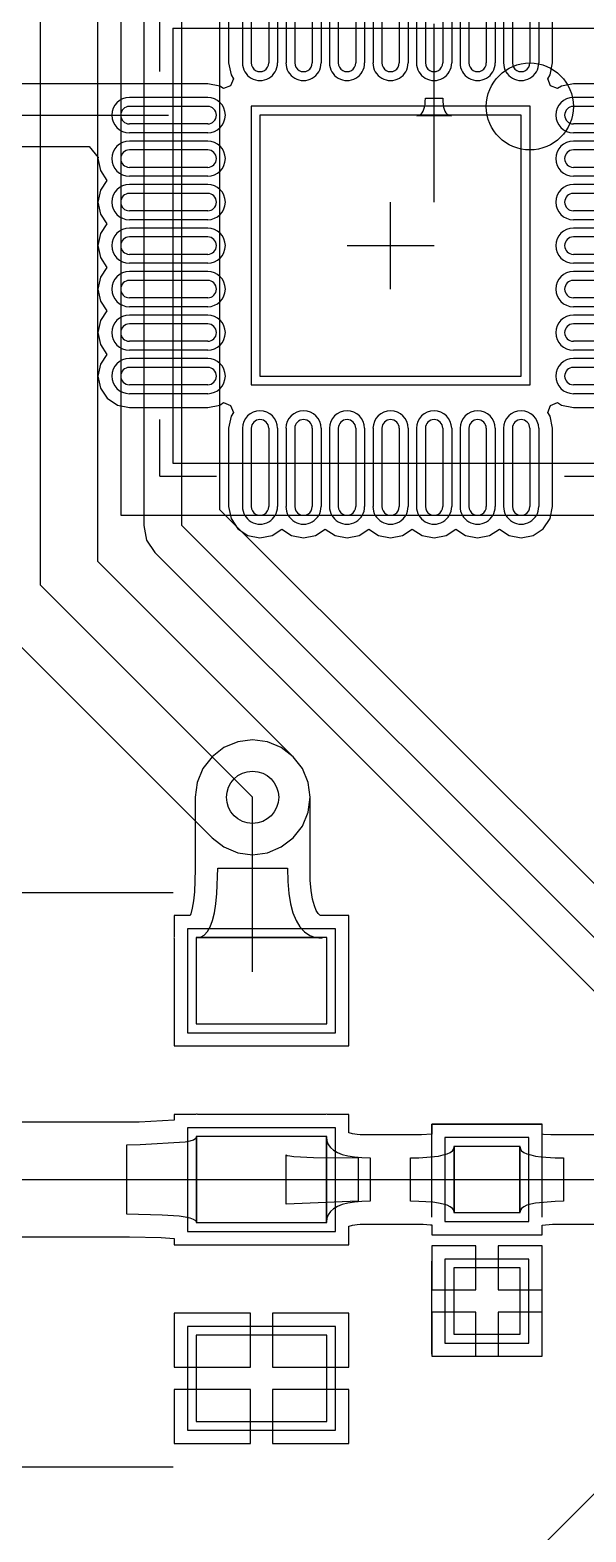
# Model space of a CAD drawing. Header units: millimetres. Extents: x 79 to 123, y 34 to 143.
# Drawn here: x 91.07 to 97.45, y 88.38 to 105.65 of the extents above; entities that cross this region are included whole.
import ezdxf

# ---------------------------------------------------------------- set-up
doc = ezdxf.new("R2010")
doc.units = ezdxf.units.MM
for name, color, linetype in [('BottomLayer', 5, 'Continuous'), ('Mechanical13', 56, 'Continuous'), ('Mechanical15', 56, 'Continuous'), ('MultiLayer', 9, 'Continuous'), ('TopLayer', 1, 'Continuous'), ('TopOverlay', 2, 'Continuous'), ('TopPaste', 8, 'Continuous'), ('TopSolder', 216, 'Continuous')]:
    doc.layers.add(name, color=color, linetype=linetype)

# ---------------------------------------------------------------- blocks, each defined once
blk = doc.blocks.new('C0603_13')
at = {"layer": 'TopLayer'}
for p, q in [((-0.356, 0.559), (-0.356, -0.203)), ((0.406, 0.559), (-0.356, 0.559)), ((0.406, -0.203), (0.406, 0.559)), ((1.041, 0.559), (1.041, -0.203)), ((1.803, 0.559), (1.041, 0.559)), ((1.803, -0.203), (1.803, 0.559)), ((-0.356, -0.203), (0.406, -0.203)), ((1.041, -0.203), (1.803, -0.203))]:
    blk.add_line(p, q, dxfattribs=at)
at = {"layer": 'TopOverlay'}
for p, q in [((0.457, 0.813), (-0.61, 0.813)), ((-0.61, -0.457), (-0.61, 0.813)), ((2.032, 0.813), (0.965, 0.813)), ((2.057, -0.457), (2.057, 0.813)), ((0.457, -0.457), (-0.61, -0.457)), ((2.032, -0.457), (0.965, -0.457))]:
    blk.add_line(p, q, dxfattribs=at)
at = {"layer": 'TopPaste'}
for p, q in [((-0.356, 0.559), (-0.356, -0.203)), ((0.406, 0.559), (-0.356, 0.559)), ((0.406, -0.203), (0.406, 0.559)), ((1.041, 0.559), (1.041, -0.203)), ((1.803, 0.559), (1.041, 0.559)), ((1.803, -0.203), (1.803, 0.559)), ((-0.356, -0.203), (0.406, -0.203)), ((1.041, -0.203), (1.803, -0.203))]:
    blk.add_line(p, q, dxfattribs=at)
at = {"layer": 'TopSolder'}
for p, q in [((-0.457, 0.66), (-0.457, -0.305)), ((0.508, 0.66), (-0.457, 0.66)), ((0.508, -0.305), (0.508, 0.66)), ((0.94, 0.66), (0.94, -0.305)), ((1.905, 0.66), (0.94, 0.66)), ((1.905, -0.305), (1.905, 0.66)), ((-0.457, -0.305), (0.508, -0.305)), ((0.94, -0.305), (1.905, -0.305))]:
    blk.add_line(p, q, dxfattribs=at)
blk = doc.blocks.new('AMS1117_58')
at = {"layer": 'TopLayer'}
for p, q in [((-1.615, 3.468), (-1.615, 1.969)), ((1.665, 3.468), (-1.615, 3.468)), ((1.665, 1.969), (1.665, 3.468)), ((-1.615, 1.969), (1.665, 1.969)), ((-2.756, -2.832), (-2.756, -4.331)), ((-1.765, -2.832), (-2.756, -2.832)), ((-1.765, -4.331), (-1.765, -2.832)), ((-0.47, -2.831), (-0.47, -4.331)), ((0.52, -2.831), (-0.47, -2.831)), ((0.52, -4.331), (0.52, -2.831)), ((1.816, -2.832), (1.816, -4.331)), ((2.807, -2.832), (1.816, -2.832)), ((2.807, -4.331), (2.807, -2.832)), ((-2.756, -4.331), (-1.765, -4.331)), ((-0.47, -4.331), (0.52, -4.331)), ((1.816, -4.331), (2.807, -4.331))]:
    blk.add_line(p, q, dxfattribs=at)
at = {"layer": 'TopOverlay'}
for p, q in [((-3.277, 1.499), (-3.277, -2.565)), ((-2.261, 1.499), (-3.277, 1.499)), ((2.311, 1.499), (3.327, 1.499)), ((3.327, 1.499), (3.327, -2.565))]:
    blk.add_line(p, q, dxfattribs=at)
at = {"layer": 'TopPaste'}
for p, q in [((-1.615, 3.468), (-1.615, 1.969)), ((1.665, 3.468), (-1.615, 3.468)), ((1.665, 1.969), (1.665, 3.468)), ((-1.615, 1.969), (1.665, 1.969)), ((-2.756, -2.832), (-2.756, -4.331)), ((-1.765, -2.832), (-2.756, -2.832)), ((-1.765, -4.331), (-1.765, -2.832)), ((-0.47, -2.831), (-0.47, -4.331)), ((0.52, -2.831), (-0.47, -2.831)), ((0.52, -4.331), (0.52, -2.831)), ((1.816, -2.832), (1.816, -4.331)), ((2.807, -2.832), (1.816, -2.832)), ((2.807, -4.331), (2.807, -2.832)), ((-2.756, -4.331), (-1.765, -4.331)), ((-0.47, -4.331), (0.52, -4.331)), ((1.816, -4.331), (2.807, -4.331))]:
    blk.add_line(p, q, dxfattribs=at)
at = {"layer": 'TopSolder'}
for p, q in [((-1.716, 3.57), (-1.716, 1.868)), ((1.767, 3.57), (-1.716, 3.57)), ((1.767, 1.868), (1.767, 3.57)), ((-1.716, 1.868), (1.767, 1.868)), ((-2.857, -2.731), (-2.857, -4.432)), ((-1.664, -2.731), (-2.857, -2.731)), ((-1.664, -4.432), (-1.664, -2.731)), ((-0.571, -2.73), (-0.571, -4.433)), ((0.622, -2.73), (-0.571, -2.73)), ((0.622, -4.433), (0.622, -2.73)), ((1.714, -2.731), (1.714, -4.432)), ((2.908, -2.731), (1.714, -2.731)), ((2.908, -4.432), (2.908, -2.731)), ((-2.857, -4.432), (-1.664, -4.432)), ((-0.571, -4.433), (0.622, -4.433)), ((1.714, -4.432), (2.908, -4.432))]:
    blk.add_line(p, q, dxfattribs=at)
blk = doc.blocks.new('__2102_59')
at = {"layer": 'Mechanical13'}
for p, q in [((2.5, 2.525), (-2.5, 2.525)), ((-2.5, -2.475), (-2.5, 2.525)), ((2.5, -2.475), (2.5, 2.525)), ((-2.5, -2.475), (2.5, -2.475))]:
    blk.add_line(p, q, dxfattribs=at)
blk.add_circle((-1.6, 1.625), 0.5, dxfattribs=at)
at = {"layer": 'Mechanical15'}
for p, q in [((-3.1, 3.125), (3.1, 3.125)), ((-3.1, -3.075), (-3.1, 3.125)), ((3.1, -3.075), (3.1, 3.125)), ((0, -0.475), (0, 0.525)), ((0.5, 0.025), (-0.5, 0.025)), ((-3.1, -3.075), (3.1, -3.075))]:
    blk.add_line(p, q, dxfattribs=at)
at = {"layer": 'TopLayer'}
for p, q in [((-1.6, 3.025), (-1.6, 2.125)), ((-1.4, 3.025), (-1.4, 2.125)), ((-1.1, 3.025), (-1.1, 2.125)), ((-0.9, 3.025), (-0.9, 2.125)), ((-0.6, 3.025), (-0.6, 2.125)), ((-0.4, 3.025), (-0.4, 2.125)), ((-0.1, 3.025), (-0.1, 2.125)), ((0.1, 3.025), (0.1, 2.125)), ((0.4, 3.025), (0.4, 2.125)), ((0.6, 3.025), (0.6, 2.125)), ((0.9, 3.025), (0.9, 2.125)), ((1.1, 3.025), (1.1, 2.125)), ((1.4, 3.025), (1.4, 2.125)), ((1.6, 3.025), (1.6, 2.125)), ((-3, 1.625), (-2.1, 1.625)), ((2.1, 1.625), (3, 1.625)), ((-3, 1.425), (-2.1, 1.425)), ((-1.5, 1.525), (-1.5, -1.475)), ((1.5, 1.525), (-1.5, 1.525)), ((1.5, -1.475), (1.5, 1.525)), ((2.1, 1.425), (3, 1.425)), ((-3, 1.125), (-2.1, 1.125)), ((2.1, 1.125), (3, 1.125)), ((-3, 0.925), (-2.1, 0.925)), ((2.1, 0.925), (3, 0.925)), ((-3, 0.625), (-2.1, 0.625)), ((2.1, 0.625), (3, 0.625)), ((-3, 0.425), (-2.1, 0.425)), ((2.1, 0.425), (3, 0.425)), ((-3, 0.125), (-2.1, 0.125)), ((2.1, 0.125), (3, 0.125)), ((-3, -0.075), (-2.1, -0.075)), ((2.1, -0.075), (3, -0.075)), ((-3, -0.375), (-2.1, -0.375)), ((2.1, -0.375), (3, -0.375)), ((-3, -0.575), (-2.1, -0.575)), ((2.1, -0.575), (3, -0.575)), ((-3, -0.875), (-2.1, -0.875)), ((2.1, -0.875), (3, -0.875)), ((-3, -1.075), (-2.1, -1.075)), ((2.1, -1.075), (3, -1.075)), ((-3, -1.375), (-2.1, -1.375)), ((2.1, -1.375), (3, -1.375)), ((-1.5, -1.475), (1.5, -1.475)), ((-3, -1.575), (-2.1, -1.575)), ((2.1, -1.575), (3, -1.575)), ((-1.6, -2.075), (-1.6, -2.975)), ((-1.4, -2.075), (-1.4, -2.975)), ((-1.1, -2.075), (-1.1, -2.975)), ((-0.9, -2.075), (-0.9, -2.975)), ((-0.6, -2.075), (-0.6, -2.975)), ((-0.4, -2.075), (-0.4, -2.975)), ((-0.1, -2.075), (-0.1, -2.975)), ((0.1, -2.075), (0.1, -2.975)), ((0.4, -2.075), (0.4, -2.975)), ((0.6, -2.075), (0.6, -2.975)), ((0.9, -2.075), (0.9, -2.975)), ((1.1, -2.075), (1.1, -2.975)), ((1.4, -2.075), (1.4, -2.975)), ((1.6, -2.075), (1.6, -2.975))]:
    blk.add_line(p, q, dxfattribs=at)
for centre, start, end in [((-1.5, 3.025), 0, 180), ((-1, 3.025), 0, 180), ((-0.5, 3.025), 0, 180), ((0, 3.025), 0, 180), ((0.5, 3.025), 0, 180), ((1, 3.025), 0, 180), ((1.5, 3.025), 0, 180), ((-1.5, 2.125), 180, 0), ((-1, 2.125), 180, 0), ((-0.5, 2.125), 180, 0), ((0, 2.125), 180, 0), ((0.5, 2.125), 180, 0), ((1, 2.125), 180, 0), ((1.5, 2.125), 180, 0), ((-3, 1.525), 90, 270), ((-2.1, 1.525), 270, 90), ((2.1, 1.525), 90, 270), ((3, 1.525), 270, 90), ((-3, 1.025), 90, 270), ((-2.1, 1.025), 270, 90), ((2.1, 1.025), 90, 270), ((3, 1.025), 270, 90), ((-3, 0.525), 90, 270), ((-2.1, 0.525), 270, 90), ((2.1, 0.525), 90, 270), ((3, 0.525), 270, 90), ((-3, 0.025), 90, 270), ((-2.1, 0.025), 270, 90), ((2.1, 0.025), 90, 270), ((3, 0.025), 270, 90), ((-3, -0.475), 90, 270), ((-2.1, -0.475), 270, 90), ((2.1, -0.475), 90, 270), ((3, -0.475), 270, 90), ((-3, -0.975), 90, 270), ((-2.1, -0.975), 270, 90), ((2.1, -0.975), 90, 270), ((3, -0.975), 270, 90), ((-3, -1.475), 90, 270), ((-2.1, -1.475), 270, 90), ((2.1, -1.475), 90, 270), ((3, -1.475), 270, 90), ((-1.5, -2.075), 0, 180), ((-1, -2.075), 0, 180), ((-0.5, -2.075), 0, 180), ((0, -2.075), 0, 180), ((0.5, -2.075), 0, 180), ((1, -2.075), 0, 180), ((1.5, -2.075), 0, 180), ((-1.5, -2.975), 180, 0), ((-1, -2.975), 180, 0), ((-0.5, -2.975), 180, 0), ((0, -2.975), 180, 0), ((0.5, -2.975), 180, 0), ((1, -2.975), 180, 0), ((1.5, -2.975), 180, 0)]:
    blk.add_arc(centre, 0.1, start, end, dxfattribs=at)
at = {"layer": 'TopOverlay'}
for p, q in [((-2, 2.675), (-2.65, 2.675)), ((-2.65, 2.025), (-2.65, 2.675)), ((2.65, 2.675), (2, 2.675)), ((2.65, 2.025), (2.65, 2.675)), ((-2.65, -2.625), (-2.65, -1.975)), ((2.65, -2.625), (2.65, -1.975)), ((-2, -2.625), (-2.65, -2.625)), ((2.65, -2.625), (2, -2.625))]:
    blk.add_line(p, q, dxfattribs=at)
blk.add_circle((-3.3, 2.525), 0.125, dxfattribs=at)
at = {"layer": 'TopPaste'}
for p, q in [((-1.6, 3.025), (-1.6, 2.125)), ((-1.4, 3.025), (-1.4, 2.125)), ((-1.1, 3.025), (-1.1, 2.125)), ((-0.9, 3.025), (-0.9, 2.125)), ((-0.6, 3.025), (-0.6, 2.125)), ((-0.4, 3.025), (-0.4, 2.125)), ((-0.1, 3.025), (-0.1, 2.125)), ((0.1, 3.025), (0.1, 2.125)), ((0.4, 3.025), (0.4, 2.125)), ((0.6, 3.025), (0.6, 2.125)), ((0.9, 3.025), (0.9, 2.125)), ((1.1, 3.025), (1.1, 2.125)), ((1.4, 3.025), (1.4, 2.125)), ((1.6, 3.025), (1.6, 2.125)), ((-3, 1.625), (-2.1, 1.625)), ((2.1, 1.625), (3, 1.625)), ((-3, 1.425), (-2.1, 1.425)), ((-1.5, 1.525), (-1.5, -1.475)), ((1.5, 1.525), (-1.5, 1.525)), ((1.5, -1.475), (1.5, 1.525)), ((2.1, 1.425), (3, 1.425)), ((-3, 1.125), (-2.1, 1.125)), ((2.1, 1.125), (3, 1.125)), ((-3, 0.925), (-2.1, 0.925)), ((2.1, 0.925), (3, 0.925)), ((-3, 0.625), (-2.1, 0.625)), ((2.1, 0.625), (3, 0.625)), ((-3, 0.425), (-2.1, 0.425)), ((2.1, 0.425), (3, 0.425)), ((-3, 0.125), (-2.1, 0.125)), ((2.1, 0.125), (3, 0.125)), ((-3, -0.075), (-2.1, -0.075)), ((2.1, -0.075), (3, -0.075)), ((-3, -0.375), (-2.1, -0.375)), ((2.1, -0.375), (3, -0.375)), ((-3, -0.575), (-2.1, -0.575)), ((2.1, -0.575), (3, -0.575)), ((-3, -0.875), (-2.1, -0.875)), ((2.1, -0.875), (3, -0.875)), ((-3, -1.075), (-2.1, -1.075)), ((2.1, -1.075), (3, -1.075)), ((-3, -1.375), (-2.1, -1.375)), ((2.1, -1.375), (3, -1.375)), ((-1.5, -1.475), (1.5, -1.475)), ((-3, -1.575), (-2.1, -1.575)), ((2.1, -1.575), (3, -1.575)), ((-1.6, -2.075), (-1.6, -2.975)), ((-1.4, -2.075), (-1.4, -2.975)), ((-1.1, -2.075), (-1.1, -2.975)), ((-0.9, -2.075), (-0.9, -2.975)), ((-0.6, -2.075), (-0.6, -2.975)), ((-0.4, -2.075), (-0.4, -2.975)), ((-0.1, -2.075), (-0.1, -2.975)), ((0.1, -2.075), (0.1, -2.975)), ((0.4, -2.075), (0.4, -2.975)), ((0.6, -2.075), (0.6, -2.975)), ((0.9, -2.075), (0.9, -2.975)), ((1.1, -2.075), (1.1, -2.975)), ((1.4, -2.075), (1.4, -2.975)), ((1.6, -2.075), (1.6, -2.975))]:
    blk.add_line(p, q, dxfattribs=at)
for centre, start, end in [((-1.5, 3.025), 0, 180), ((-1, 3.025), 0, 180), ((-0.5, 3.025), 0, 180), ((0, 3.025), 0, 180), ((0.5, 3.025), 0, 180), ((1, 3.025), 0, 180), ((1.5, 3.025), 0, 180), ((-1.5, 2.125), 180, 0), ((-1, 2.125), 180, 0), ((-0.5, 2.125), 180, 0), ((0, 2.125), 180, 0), ((0.5, 2.125), 180, 0), ((1, 2.125), 180, 0), ((1.5, 2.125), 180, 0), ((-3, 1.525), 90, 270), ((-2.1, 1.525), 270, 90), ((2.1, 1.525), 90, 270), ((3, 1.525), 270, 90), ((-3, 1.025), 90, 270), ((-2.1, 1.025), 270, 90), ((2.1, 1.025), 90, 270), ((3, 1.025), 270, 90), ((-3, 0.525), 90, 270), ((-2.1, 0.525), 270, 90), ((2.1, 0.525), 90, 270), ((3, 0.525), 270, 90), ((-3, 0.025), 90, 270), ((-2.1, 0.025), 270, 90), ((2.1, 0.025), 90, 270), ((3, 0.025), 270, 90), ((-3, -0.475), 90, 270), ((-2.1, -0.475), 270, 90), ((2.1, -0.475), 90, 270), ((3, -0.475), 270, 90), ((-3, -0.975), 90, 270), ((-2.1, -0.975), 270, 90), ((2.1, -0.975), 90, 270), ((3, -0.975), 270, 90), ((-3, -1.475), 90, 270), ((-2.1, -1.475), 270, 90), ((2.1, -1.475), 90, 270), ((3, -1.475), 270, 90), ((-1.5, -2.075), 0, 180), ((-1, -2.075), 0, 180), ((-0.5, -2.075), 0, 180), ((0, -2.075), 0, 180), ((0.5, -2.075), 0, 180), ((1, -2.075), 0, 180), ((1.5, -2.075), 0, 180), ((-1.5, -2.975), 180, 0), ((-1, -2.975), 180, 0), ((-0.5, -2.975), 180, 0), ((0, -2.975), 180, 0), ((0.5, -2.975), 180, 0), ((1, -2.975), 180, 0), ((1.5, -2.975), 180, 0)]:
    blk.add_arc(centre, 0.1, start, end, dxfattribs=at)
at = {"layer": 'TopSolder'}
for p, q in [((-1.702, 3.025), (-1.702, 2.125)), ((-1.298, 3.025), (-1.298, 2.125)), ((-1.202, 3.025), (-1.202, 2.125)), ((-0.798, 3.025), (-0.798, 2.125)), ((-0.702, 3.025), (-0.702, 2.125)), ((-0.298, 3.025), (-0.298, 2.125)), ((-0.202, 3.025), (-0.202, 2.125)), ((0.202, 3.025), (0.202, 2.125)), ((0.298, 3.025), (0.298, 2.125)), ((0.702, 3.025), (0.702, 2.125)), ((0.798, 3.025), (0.798, 2.125)), ((1.202, 3.025), (1.202, 2.125)), ((1.298, 3.025), (1.298, 2.125)), ((1.702, 3.025), (1.702, 2.125)), ((-3, 1.727), (-2.1, 1.727)), ((2.1, 1.727), (3, 1.727)), ((-1.602, 1.627), (-1.602, -1.576)), ((1.602, 1.627), (-1.602, 1.627)), ((1.602, -1.576), (1.602, 1.627)), ((-3, 1.324), (-2.1, 1.324)), ((-3, 1.227), (-2.1, 1.227)), ((2.1, 1.324), (3, 1.324)), ((2.1, 1.227), (3, 1.227)), ((-3, 0.824), (-2.1, 0.824)), ((-3, 0.727), (-2.1, 0.727)), ((2.1, 0.824), (3, 0.824)), ((2.1, 0.727), (3, 0.727)), ((-3, 0.324), (-2.1, 0.324)), ((-3, 0.227), (-2.1, 0.227)), ((2.1, 0.324), (3, 0.324)), ((2.1, 0.227), (3, 0.227)), ((-3, -0.176), (-2.1, -0.176)), ((-3, -0.273), (-2.1, -0.273)), ((2.1, -0.176), (3, -0.176)), ((2.1, -0.273), (3, -0.273)), ((-3, -0.676), (-2.1, -0.676)), ((2.1, -0.676), (3, -0.676)), ((-3, -0.773), (-2.1, -0.773)), ((2.1, -0.773), (3, -0.773)), ((-3, -1.176), (-2.1, -1.176)), ((2.1, -1.176), (3, -1.176)), ((-3, -1.273), (-2.1, -1.273)), ((2.1, -1.273), (3, -1.273)), ((-3, -1.676), (-2.1, -1.676)), ((-1.602, -1.576), (1.602, -1.576)), ((2.1, -1.676), (3, -1.676)), ((-1.702, -2.075), (-1.702, -2.975)), ((-1.298, -2.075), (-1.298, -2.975)), ((-1.202, -2.075), (-1.202, -2.975)), ((-0.798, -2.075), (-0.798, -2.975)), ((-0.702, -2.075), (-0.702, -2.975)), ((-0.298, -2.075), (-0.298, -2.975)), ((-0.202, -2.075), (-0.202, -2.975)), ((0.202, -2.075), (0.202, -2.975)), ((0.298, -2.075), (0.298, -2.975)), ((0.702, -2.075), (0.702, -2.975)), ((0.798, -2.075), (0.798, -2.975)), ((1.202, -2.075), (1.202, -2.975)), ((1.298, -2.075), (1.298, -2.975)), ((1.702, -2.075), (1.702, -2.975))]:
    blk.add_line(p, q, dxfattribs=at)
for centre, start, end in [((-1.5, 3.025), 0, 180), ((-1, 3.025), 0, 180), ((-0.5, 3.025), 0, 180), ((0, 3.025), 0, 180), ((0.5, 3.025), 0, 180), ((1, 3.025), 0, 180), ((1.5, 3.025), 0, 180), ((-1.5, 2.125), 180, 0), ((-1, 2.125), 180, 0), ((-0.5, 2.125), 180, 0), ((0, 2.125), 180, 0), ((0.5, 2.125), 180, 0), ((1, 2.125), 180, 0), ((1.5, 2.125), 180, 0), ((-3, 1.525), 90, 270), ((-2.1, 1.525), 270, 90), ((2.1, 1.525), 90, 270), ((3, 1.525), 270, 90), ((-3, 1.025), 90, 270), ((-2.1, 1.025), 270, 90), ((2.1, 1.025), 90, 270), ((3, 1.025), 270, 90), ((-3, 0.525), 90, 270), ((-2.1, 0.525), 270, 90), ((2.1, 0.525), 90, 270), ((3, 0.525), 270, 90), ((-3, 0.025), 90, 270), ((-2.1, 0.025), 270, 90), ((2.1, 0.025), 90, 270), ((3, 0.025), 270, 90), ((-3, -0.475), 90, 270), ((-2.1, -0.475), 270, 90), ((2.1, -0.475), 90, 270), ((3, -0.475), 270, 90), ((-3, -0.975), 90, 270), ((-2.1, -0.975), 270, 90), ((2.1, -0.975), 90, 270), ((3, -0.975), 270, 90), ((-3, -1.475), 90, 270), ((-2.1, -1.475), 270, 90), ((2.1, -1.475), 90, 270), ((3, -1.475), 270, 90), ((-1.5, -2.075), 0, 180), ((-1, -2.075), 0, 180), ((-0.5, -2.075), 0, 180), ((0, -2.075), 0, 180), ((0.5, -2.075), 0, 180), ((1, -2.075), 0, 180), ((1.5, -2.075), 0, 180), ((-1.5, -2.975), 180, 0), ((-1, -2.975), 180, 0), ((-0.5, -2.975), 180, 0), ((0, -2.975), 180, 0), ((0.5, -2.975), 180, 0), ((1, -2.975), 180, 0), ((1.5, -2.975), 180, 0)]:
    blk.add_arc(centre, 0.202, start, end, dxfattribs=at)

msp = doc.modelspace()

# ---------------------------------------------------------------- linework, layer by layer
at = {"layer": 'BottomLayer'}
for p, q in [((91.186, 99.263), (91.186, 120.447)), ((91.846, 99.536), (91.846, 120.447)), ((92.812, 99.949), (92.812, 108.153)), ((92.374, 107.792), (92.374, 99.949)), ((93.249, 100.13), (93.249, 107.809)), ((99.534, 93.845), (93.249, 100.13)), ((92.374, 99.949), (92.407, 99.782)), ((92.812, 99.949), (99.924, 92.837)), ((92.407, 99.782), (92.502, 99.64)), ((92.502, 99.64), (98.892, 93.25)), ((94.091, 97.291), (91.846, 99.536)), ((91.186, 99.263), (93.624, 96.825)), ((90.72, 98.797), (93.158, 96.358)), ((94.196, 97.155), (94.091, 97.291)), ((94.262, 96.996), (94.196, 97.155)), ((94.284, 96.825), (94.262, 96.996)), ((94.262, 96.654), (94.284, 96.825)), ((94.196, 96.495), (94.262, 96.654)), ((93.158, 96.358), (93.295, 96.254)), ((93.954, 96.254), (94.091, 96.358)), ((94.091, 96.358), (94.196, 96.495)), ((93.295, 96.254), (93.454, 96.188)), ((93.454, 96.188), (93.624, 96.165)), ((93.624, 96.165), (93.795, 96.188)), ((93.795, 96.188), (93.954, 96.254))]:
    msp.add_line(p, q, dxfattribs=at)
msp.add_circle((93.624, 96.825), 0.3, dxfattribs=at)
at = {"layer": 'MultiLayer'}
msp.add_circle((93.624, 96.825), 0.3, dxfattribs=at)
at = {"layer": 'TopLayer'}
for p, q in [((93.348, 106.167), (93.348, 105.267)), ((97.07, 105.267), (97.07, 106.167)), ((95.709, 103.667), (95.709, 105.717)), ((93.348, 105.267), (93.376, 105.129)), ((97.043, 105.129), (97.07, 105.267)), ((93.109, 105.028), (90.286, 105.028)), ((93.247, 105), (93.109, 105.028)), ((93.29, 104.972), (93.247, 105)), ((93.371, 105.005), (93.29, 104.972)), ((93.404, 105.086), (93.371, 105.005)), ((93.376, 105.129), (93.404, 105.086)), ((97.014, 105.086), (97.043, 105.129)), ((97.047, 105.005), (97.014, 105.086)), ((97.128, 104.972), (97.047, 105.005)), ((97.171, 105), (97.128, 104.972)), ((97.309, 105.028), (97.171, 105)), ((98.65, 105.028), (97.309, 105.028)), ((95.605, 104.791), (95.608, 104.825)), ((95.608, 104.825), (95.609, 104.864)), ((95.609, 104.864), (95.809, 104.864)), ((95.809, 104.864), (95.81, 104.825)), ((95.81, 104.825), (95.813, 104.791)), ((89.84, 104.667), (92.659, 104.667)), ((95.509, 104.661), (95.528, 104.663)), ((95.909, 104.661), (95.509, 104.661)), ((95.528, 104.663), (95.545, 104.669)), ((95.545, 104.669), (95.56, 104.679)), ((95.56, 104.679), (95.573, 104.693)), ((95.573, 104.693), (95.584, 104.711)), ((95.584, 104.711), (95.593, 104.734)), ((95.593, 104.734), (95.6, 104.76)), ((95.6, 104.76), (95.605, 104.791)), ((95.813, 104.791), (95.818, 104.76)), ((95.818, 104.76), (95.825, 104.734)), ((95.825, 104.734), (95.834, 104.711)), ((95.834, 104.711), (95.845, 104.693)), ((95.845, 104.693), (95.858, 104.679)), ((95.858, 104.679), (95.873, 104.669)), ((95.873, 104.669), (95.89, 104.663)), ((95.89, 104.663), (95.909, 104.661)), ((90.286, 104.306), (91.746, 104.306)), ((91.746, 104.306), (91.851, 104.179)), ((91.851, 104.179), (91.848, 104.167)), ((91.848, 104.167), (91.876, 104.029)), ((91.876, 104.029), (91.95, 103.917)), ((91.876, 103.805), (91.848, 103.667)), ((91.95, 103.917), (91.876, 103.805)), ((91.848, 103.667), (91.876, 103.529)), ((91.876, 103.529), (91.95, 103.417)), ((91.876, 103.305), (91.848, 103.167)), ((91.95, 103.417), (91.876, 103.305)), ((91.848, 103.167), (91.876, 103.029)), ((91.876, 103.029), (91.95, 102.917)), ((91.95, 102.917), (91.876, 102.805)), ((91.876, 102.805), (91.848, 102.667)), ((91.848, 102.667), (91.876, 102.529)), ((91.876, 102.529), (91.95, 102.417)), ((91.95, 102.417), (91.876, 102.305)), ((91.876, 102.305), (91.848, 102.167)), ((91.848, 102.167), (91.876, 102.029)), ((91.876, 102.029), (91.95, 101.917)), ((91.95, 101.917), (91.876, 101.805)), ((91.876, 101.805), (91.848, 101.667)), ((91.848, 101.667), (91.876, 101.529)), ((91.876, 101.529), (91.954, 101.412)), ((91.954, 101.412), (92.071, 101.333)), ((93.247, 101.333), (93.29, 101.362)), ((93.29, 101.362), (93.371, 101.329)), ((97.047, 101.329), (97.128, 101.362)), ((97.128, 101.362), (97.171, 101.333)), ((92.071, 101.333), (92.209, 101.306)), ((92.209, 101.306), (93.109, 101.306)), ((93.109, 101.306), (93.247, 101.333)), ((93.376, 101.205), (93.348, 101.067)), ((93.371, 101.329), (93.404, 101.248)), ((93.404, 101.248), (93.376, 101.205)), ((97.014, 101.248), (97.047, 101.329)), ((97.043, 101.205), (97.014, 101.248)), ((97.07, 101.067), (97.043, 101.205)), ((97.171, 101.333), (97.309, 101.306)), ((97.309, 101.306), (98.209, 101.306)), ((93.348, 101.067), (93.348, 100.167)), ((97.07, 100.167), (97.07, 101.067)), ((93.348, 100.167), (93.376, 100.029)), ((97.043, 100.029), (97.07, 100.167)), ((93.376, 100.029), (93.454, 99.912)), ((96.964, 99.912), (97.043, 100.029)), ((93.454, 99.912), (93.571, 99.833)), ((93.571, 99.833), (93.709, 99.806)), ((93.709, 99.806), (93.847, 99.833)), ((93.847, 99.833), (93.959, 99.908)), ((93.959, 99.908), (94.071, 99.833)), ((94.071, 99.833), (94.209, 99.806)), ((94.209, 99.806), (94.347, 99.833)), ((94.347, 99.833), (94.459, 99.908)), ((94.459, 99.908), (94.571, 99.833)), ((94.571, 99.833), (94.709, 99.806)), ((94.709, 99.806), (94.847, 99.833)), ((94.847, 99.833), (94.959, 99.908)), ((94.959, 99.908), (95.071, 99.833)), ((95.071, 99.833), (95.209, 99.806)), ((95.209, 99.806), (95.347, 99.833)), ((95.347, 99.833), (95.459, 99.908)), ((95.459, 99.908), (95.571, 99.833)), ((95.571, 99.833), (95.709, 99.806)), ((95.709, 99.806), (95.847, 99.833)), ((95.847, 99.833), (95.959, 99.908)), ((95.959, 99.908), (96.071, 99.833)), ((96.071, 99.833), (96.209, 99.806)), ((96.209, 99.806), (96.347, 99.833)), ((96.347, 99.833), (96.459, 99.908)), ((96.459, 99.908), (96.571, 99.833)), ((96.571, 99.833), (96.709, 99.806)), ((96.709, 99.806), (96.847, 99.833)), ((96.847, 99.833), (96.964, 99.912)), ((93.295, 97.396), (93.158, 97.291)), ((93.454, 97.462), (93.295, 97.396)), ((93.624, 97.484), (93.454, 97.462)), ((93.795, 97.462), (93.624, 97.484)), ((93.954, 97.396), (93.795, 97.462)), ((94.091, 97.291), (93.954, 97.396)), ((93.158, 97.291), (93.053, 97.155)), ((94.196, 97.155), (94.091, 97.291)), ((93.053, 97.155), (92.987, 96.996)), ((94.262, 96.996), (94.196, 97.155)), ((92.987, 96.996), (92.965, 96.825)), ((94.284, 96.825), (94.262, 96.996)), ((92.965, 96.825), (92.965, 95.994)), ((93.624, 94.818), (93.624, 96.825)), ((94.284, 95.987), (94.284, 96.825)), ((93.215, 95.721), (93.224, 96.009)), ((93.224, 96.009), (94.024, 96.009)), ((94.024, 96.009), (94.028, 95.856)), ((92.965, 95.994), (92.956, 95.738)), ((94.028, 95.856), (94.04, 95.72)), ((94.287, 95.871), (94.284, 95.987)), ((94.298, 95.753), (94.287, 95.871)), ((92.956, 95.738), (92.946, 95.635)), ((93.202, 95.601), (93.215, 95.721)), ((94.04, 95.72), (94.06, 95.6)), ((94.314, 95.655), (94.298, 95.753)), ((92.916, 95.486), (92.908, 95.466)), ((92.931, 95.549), (92.916, 95.486)), ((92.946, 95.635), (92.931, 95.549)), ((93.163, 95.409), (93.185, 95.497)), ((93.185, 95.497), (93.202, 95.601)), ((94.06, 95.6), (94.088, 95.495)), ((94.088, 95.495), (94.124, 95.407)), ((94.334, 95.578), (94.314, 95.655)), ((94.356, 95.524), (94.334, 95.578)), ((94.376, 95.491), (94.356, 95.524)), ((94.39, 95.477), (94.376, 95.491)), ((92.908, 95.466), (92.723, 95.466)), ((92.723, 95.466), (92.723, 95.219)), ((93.105, 95.281), (93.136, 95.337)), ((93.136, 95.337), (93.163, 95.409)), ((94.124, 95.407), (94.168, 95.335)), ((94.168, 95.335), (94.22, 95.278)), ((94.398, 95.471), (94.39, 95.477)), ((94.406, 95.468), (94.398, 95.471)), ((94.428, 95.466), (94.406, 95.468)), ((94.729, 95.466), (94.428, 95.466)), ((94.729, 93.967), (94.729, 95.466)), ((92.723, 95.219), (92.721, 95.209)), ((92.721, 95.209), (92.723, 95.2)), ((92.723, 95.2), (92.723, 93.967)), ((92.98, 95.209), (93.026, 95.217)), ((94.424, 95.206), (92.98, 95.209)), ((93.026, 95.217), (93.068, 95.241)), ((93.068, 95.241), (93.105, 95.281)), ((94.22, 95.278), (94.28, 95.238)), ((94.28, 95.238), (94.348, 95.214)), ((94.348, 95.214), (94.424, 95.206)), ((92.723, 93.967), (94.729, 93.967)), ((92.288, 93.09), (88.95, 93.09)), ((92.322, 93.09), (92.288, 93.09)), ((92.722, 93.115), (92.322, 93.09)), ((92.969, 93.18), (92.722, 93.18)), ((92.722, 93.18), (92.722, 93.115)), ((92.979, 93.182), (92.969, 93.18)), ((92.984, 93.181), (92.979, 93.182)), ((92.989, 93.181), (92.984, 93.181)), ((92.996, 93.18), (92.989, 93.181)), ((94.444, 93.18), (92.996, 93.18)), ((94.445, 93.18), (94.444, 93.18)), ((94.45, 93.18), (94.445, 93.18)), ((94.463, 93.18), (94.45, 93.18)), ((94.473, 93.182), (94.463, 93.18)), ((94.483, 93.18), (94.473, 93.182)), ((94.73, 93.18), (94.483, 93.18)), ((94.73, 92.967), (94.73, 93.18)), ((95.929, 93.066), (95.682, 93.066)), ((95.682, 93.066), (95.682, 92.954)), ((95.939, 93.068), (95.929, 93.066)), ((95.949, 93.066), (95.939, 93.068)), ((96.685, 93.066), (95.949, 93.066)), ((96.695, 93.068), (96.685, 93.066)), ((96.704, 93.066), (96.695, 93.068)), ((96.952, 93.066), (96.704, 93.066)), ((96.952, 92.952), (96.952, 93.066)), ((92.947, 92.889), (92.971, 92.905)), ((92.971, 92.905), (92.979, 92.923)), ((92.979, 92.923), (92.979, 91.939)), ((94.473, 91.939), (94.473, 92.923)), ((94.473, 92.923), (94.478, 92.877)), ((94.734, 92.966), (94.73, 92.967)), ((94.771, 92.956), (94.734, 92.966)), ((94.825, 92.947), (94.771, 92.956)), ((94.86, 92.944), (94.825, 92.947)), ((95.565, 92.944), (94.86, 92.944)), ((95.682, 92.954), (95.565, 92.944)), ((96.966, 92.95), (96.952, 92.952)), ((97.051, 92.944), (96.966, 92.95)), ((97.724, 92.944), (97.051, 92.944)), ((92.179, 92.831), (92.331, 92.832)), ((92.179, 92.031), (92.179, 92.831)), ((92.331, 92.832), (92.851, 92.864)), ((92.851, 92.864), (92.907, 92.876)), ((92.907, 92.876), (92.947, 92.889)), ((94.478, 92.877), (94.493, 92.835)), ((94.493, 92.835), (94.518, 92.799)), ((94.518, 92.799), (94.553, 92.768)), ((94.553, 92.768), (94.598, 92.741)), ((94.598, 92.741), (94.653, 92.719)), ((95.814, 92.713), (95.859, 92.727)), ((95.859, 92.727), (95.894, 92.743)), ((95.894, 92.743), (95.919, 92.762)), ((95.919, 92.762), (95.934, 92.784)), ((95.934, 92.784), (95.939, 92.809)), ((95.939, 92.809), (95.939, 92.053)), ((96.695, 92.053), (96.695, 92.809)), ((96.695, 92.809), (96.7, 92.784)), ((96.7, 92.784), (96.715, 92.762)), ((96.715, 92.762), (96.74, 92.743)), ((96.74, 92.743), (96.775, 92.727)), ((96.775, 92.727), (96.82, 92.713)), ((94.009, 92.148), (94.009, 92.714)), ((94.009, 92.714), (94.023, 92.707)), ((94.023, 92.707), (94.052, 92.702)), ((94.052, 92.702), (94.097, 92.697)), ((94.097, 92.697), (94.323, 92.686)), ((94.323, 92.686), (94.838, 92.681)), ((94.653, 92.719), (94.718, 92.702)), ((94.718, 92.702), (94.793, 92.69)), ((94.793, 92.69), (94.878, 92.683)), ((94.838, 92.681), (94.838, 92.181)), ((94.878, 92.683), (94.973, 92.681)), ((94.973, 92.681), (94.973, 92.181)), ((95.439, 92.681), (95.534, 92.682)), ((95.439, 92.181), (95.439, 92.681)), ((95.534, 92.682), (95.759, 92.701)), ((95.759, 92.701), (95.814, 92.713)), ((96.82, 92.713), (96.875, 92.701)), ((96.875, 92.701), (96.94, 92.692)), ((96.94, 92.692), (97.1, 92.682)), ((97.1, 92.682), (97.195, 92.681)), ((97.195, 92.681), (97.195, 92.181)), ((87.426, 92.431), (93.726, 92.431)), ((93.726, 92.431), (96.317, 92.431)), ((96.317, 92.431), (96.317, 92.431)), ((96.317, 92.431), (99.517, 92.431)), ((92.587, 92.022), (92.179, 92.031)), ((94.838, 92.181), (94.009, 92.148)), ((94.518, 92.062), (94.493, 92.026)), ((94.553, 92.093), (94.518, 92.062)), ((94.598, 92.12), (94.553, 92.093)), ((94.653, 92.142), (94.598, 92.12)), ((94.718, 92.159), (94.653, 92.142)), ((94.793, 92.171), (94.718, 92.159)), ((94.878, 92.178), (94.793, 92.171)), ((94.973, 92.181), (94.878, 92.178)), ((95.534, 92.179), (95.439, 92.181)), ((95.694, 92.169), (95.534, 92.179)), ((95.759, 92.16), (95.694, 92.169)), ((95.814, 92.149), (95.759, 92.16)), ((95.859, 92.135), (95.814, 92.149)), ((95.894, 92.118), (95.859, 92.135)), ((95.919, 92.099), (95.894, 92.118)), ((95.934, 92.077), (95.919, 92.099)), ((95.939, 92.053), (95.934, 92.077)), ((96.7, 92.077), (96.695, 92.053)), ((96.715, 92.099), (96.7, 92.077)), ((96.74, 92.118), (96.715, 92.099)), ((96.775, 92.135), (96.74, 92.118)), ((96.82, 92.149), (96.775, 92.135)), ((96.875, 92.16), (96.82, 92.149)), ((97.1, 92.179), (96.875, 92.16)), ((97.195, 92.181), (97.1, 92.179)), ((92.779, 92.008), (92.587, 92.022)), ((92.851, 91.997), (92.779, 92.008)), ((92.907, 91.986), (92.851, 91.997)), ((92.947, 91.972), (92.907, 91.986)), ((92.971, 91.956), (92.947, 91.972)), ((92.979, 91.939), (92.971, 91.956)), ((94.478, 91.985), (94.473, 91.939)), ((94.493, 92.026), (94.478, 91.985)), ((94.73, 91.894), (94.734, 91.895)), ((94.73, 91.682), (94.73, 91.894)), ((94.734, 91.895), (94.771, 91.905)), ((94.771, 91.905), (94.825, 91.914)), ((94.825, 91.914), (94.86, 91.917)), ((94.86, 91.917), (95.582, 91.917)), ((95.582, 91.917), (95.668, 91.911)), ((95.668, 91.911), (95.682, 91.909)), ((95.682, 91.909), (95.682, 91.796)), ((96.952, 91.907), (97.068, 91.917)), ((96.952, 91.796), (96.952, 91.907)), ((97.068, 91.917), (97.741, 91.917)), ((88.95, 91.771), (92.209, 91.771)), ((92.209, 91.771), (92.575, 91.764)), ((92.575, 91.764), (92.722, 91.752)), ((92.722, 91.752), (92.722, 91.682)), ((95.682, 91.796), (95.929, 91.796)), ((95.929, 91.796), (95.939, 91.794)), ((95.939, 91.794), (95.949, 91.796)), ((95.949, 91.796), (96.685, 91.796)), ((96.685, 91.796), (96.695, 91.794)), ((96.695, 91.794), (96.704, 91.796)), ((96.704, 91.796), (96.952, 91.796)), ((92.722, 91.682), (92.969, 91.682)), ((92.969, 91.682), (92.979, 91.68)), ((92.979, 91.68), (92.984, 91.681)), ((92.984, 91.681), (92.989, 91.68)), ((92.989, 91.68), (92.996, 91.682)), ((92.996, 91.682), (94.444, 91.682)), ((94.444, 91.682), (94.445, 91.681)), ((94.445, 91.681), (94.45, 91.682)), ((94.45, 91.682), (94.463, 91.682)), ((94.463, 91.682), (94.473, 91.68)), ((94.473, 91.68), (94.483, 91.682)), ((94.483, 91.682), (94.73, 91.682)), ((96.19, 91.669), (95.682, 91.669)), ((95.682, 91.669), (95.682, 91.161)), ((96.19, 91.161), (96.19, 91.669)), ((96.952, 91.669), (96.444, 91.669)), ((96.444, 91.669), (96.444, 91.161)), ((96.952, 91.161), (96.952, 91.669)), ((95.682, 91.161), (96.19, 91.161)), ((96.444, 91.161), (96.952, 91.161)), ((93.599, 90.894), (92.723, 90.894)), ((92.723, 90.894), (92.723, 90.272)), ((93.599, 90.272), (93.599, 90.894)), ((94.729, 90.894), (93.853, 90.894)), ((93.853, 90.894), (93.853, 90.272)), ((94.729, 90.272), (94.729, 90.894)), ((96.19, 90.907), (95.682, 90.907)), ((95.682, 90.907), (95.682, 90.399)), ((96.19, 90.399), (96.19, 90.907)), ((96.952, 90.907), (96.444, 90.907)), ((96.444, 90.907), (96.444, 90.399)), ((96.952, 90.399), (96.952, 90.907)), ((95.682, 90.399), (96.19, 90.399)), ((96.444, 90.399), (96.952, 90.399)), ((99, 90.272), (90.747, 82.018)), ((92.723, 90.272), (93.599, 90.272)), ((93.853, 90.272), (94.729, 90.272)), ((93.599, 90.018), (92.723, 90.018)), ((92.723, 90.018), (92.723, 89.395)), ((93.599, 89.395), (93.599, 90.018)), ((94.729, 90.018), (93.853, 90.018)), ((93.853, 90.018), (93.853, 89.395)), ((94.729, 89.395), (94.729, 90.018)), ((92.723, 89.395), (93.599, 89.395)), ((93.853, 89.395), (94.729, 89.395))]:
    msp.add_line(p, q, dxfattribs=at)
msp.add_circle((93.624, 96.825), 0.3, dxfattribs=at)

# ---------------------------------------------------------------- block references
for name, p, rotation in [('__2102_59', (95.184, 103.167), 270), ('AMS1117_58', (90.145, 92.405), 90), ('C0603_13', (96.139, 92.456), 270)]:
    msp.add_blockref(name, p, dxfattribs=dict(rotation=rotation))

doc.saveas('drawing.dxf')
